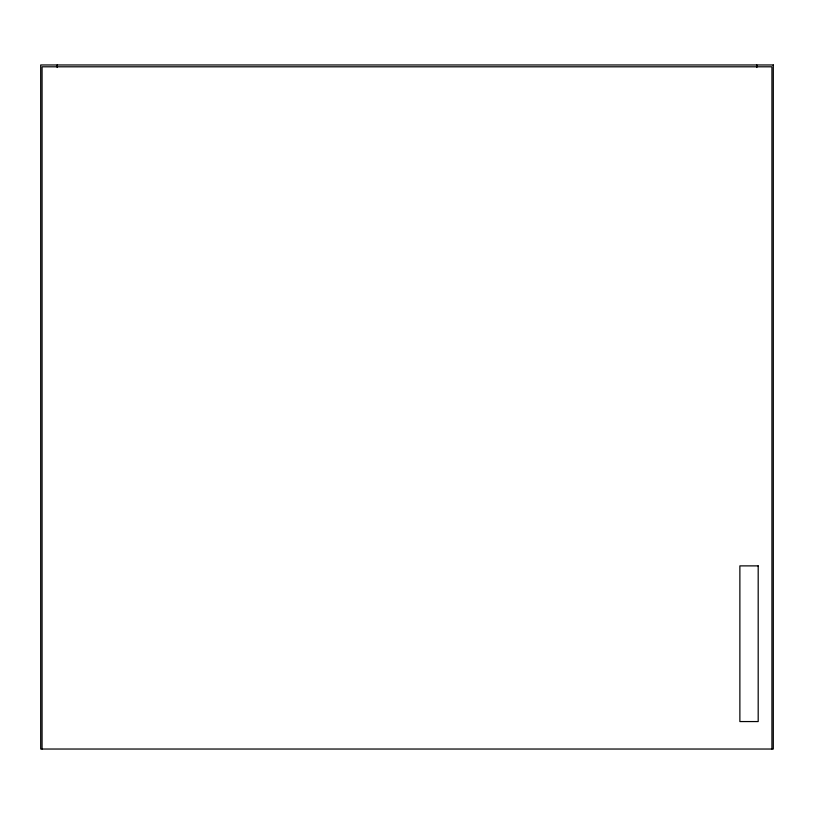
<?xml version="1.0" encoding="UTF-8"?>
<svg xmlns="http://www.w3.org/2000/svg" width="814" height="814" viewBox="0 0 814 814"><rect width="100%" height="100%" fill="white"/><g stroke="black" fill="none" stroke-linecap="round" stroke-linejoin="round"><path stroke-width="1.22" d="M771.926 749.033L771.926 66.799L42.074 66.799L42.074 749.033M756.817 64.967L756.817 67.511M57.184 64.967L57.184 67.511M773.3 64.967L40.7 64.967L40.7 749.033L773.3 749.033L773.3 64.967M758.19 565.883L739.875 565.883L739.875 721.56L758.19 721.56L758.19 565.883"/></g></svg>
